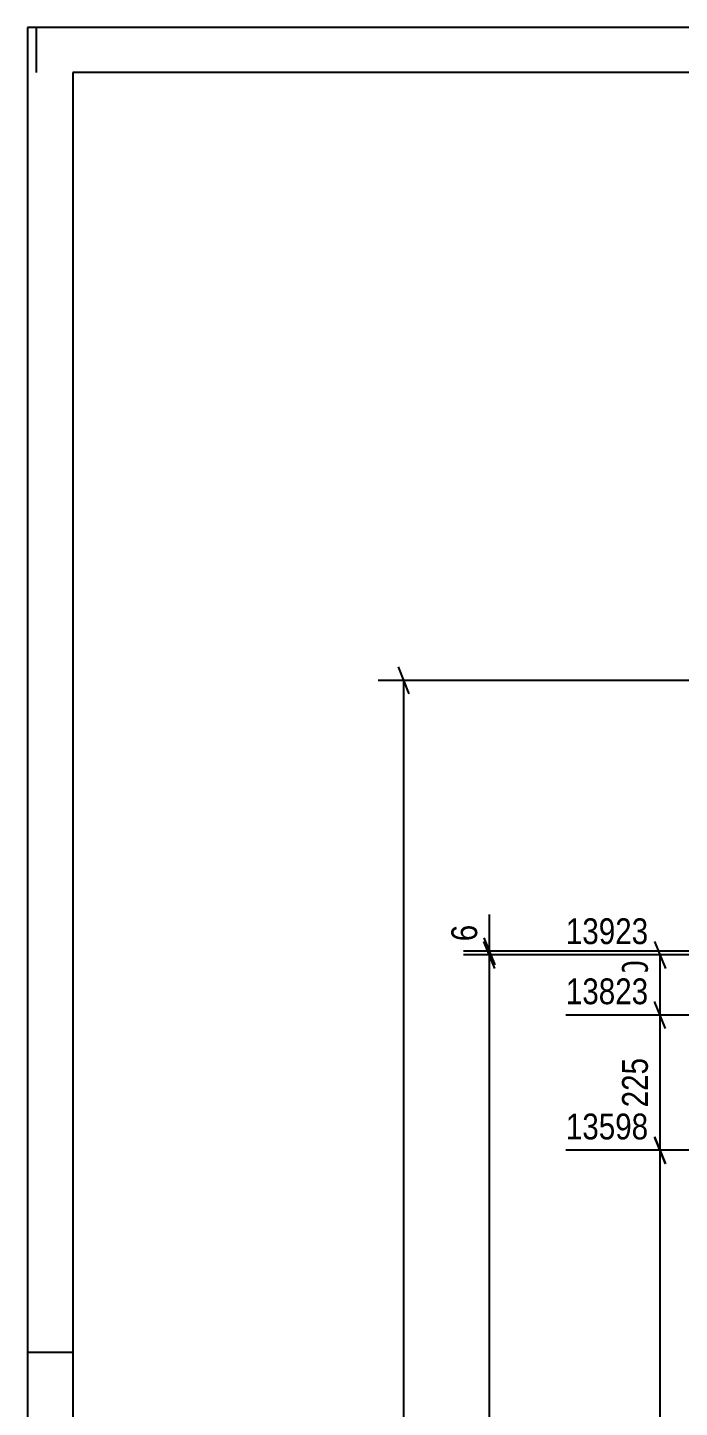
# Model space of a CAD drawing. Header units: millimetres. Extents: x 0 to 841, y 0 to 594.
# Drawn here: x 0 to 72.2, y 440.9 to 594 of the extents above; entities that cross this region are included whole.
import ezdxf

# ---------------------------------------------------------------- set-up
doc = ezdxf.new("R2010")
doc.units = ezdxf.units.MM
doc.styles.add('Arial Narrow', font='ARIALN.TTF', dxfattribs={"height": 0.2})

# ---------------------------------------------------------------- blocks, each defined once
blk = doc.blocks.new('Unknown-284869603-1134')
at = {"color": 5, "linetype": 'Continuous'}
for p, q in [((841, 594), (0, 594)), ((0, 594), (0, 0)), ((1, 589), (1, 594)), ((836, 589), (5, 589)), ((5, 589), (5, 5)), ((5, 447), (0, 447))]:
    blk.add_line(p, q, dxfattribs=at)
blk = doc.blocks.new('StraightDimension-284869603-5446 - 5027')
at = {"color": 7, "linetype": 'Continuous'}
for p, q in [((70.7, 467.93), (69.5, 470.93)), ((83.89, 469.43), (59.66, 469.43)), ((70.1, 280.1), (70.1, 469.43))]:
    blk.add_line(p, q, dxfattribs=at)
at = {"color": 0, "linetype": 'Continuous'}
blk.add_wipeout([(69.4, 470.03), (69.4, 474.23), (59.06, 474.23), (59.06, 470.03)], dxfattribs=at)
at = {"color": 3, "linetype": 'Continuous', "style": 'Arial Narrow'}
blk.add_text('13598', height=2.863, dxfattribs=at).set_placement((59.66, 470.63))
blk = doc.blocks.new('StraightDimension-284869603-5428 - 5027')
at = {"color": 7, "linetype": 'Continuous'}
for p, q in [((69.5, 492.6), (70.7, 489.6)), ((157.22, 491.1), (59.66, 491.1)), ((70.1, 484.43), (70.1, 491.1)), ((70.7, 482.93), (69.5, 485.93)), ((80.56, 484.43), (59.66, 484.43))]:
    blk.add_line(p, q, dxfattribs=at)
at = {"color": 0}
blk.add_wipeout([(69.35, 491.11), (65.15, 491.11), (65.15, 484.42), (69.35, 484.42)], dxfattribs=at)
at = {"color": 3, "style": 'Arial Narrow'}
blk.add_text('100', height=2.863, rotation=90.0002, dxfattribs=at).set_placement((68.75, 485.02))
at = {"color": 0, "linetype": 'Continuous'}
blk.add_wipeout([(69.4, 491.7), (69.4, 495.9), (59.06, 495.9), (59.06, 491.7)], dxfattribs=at)
at = {"color": 3, "linetype": 'Continuous', "style": 'Arial Narrow'}
blk.add_text('13923', height=2.863, dxfattribs=at).set_placement((59.66, 492.3))
blk = doc.blocks.new('StraightDimension-284869603-5437 - 5027')
at = {"color": 7, "linetype": 'Continuous'}
for p, q in [((70.7, 482.93), (69.5, 485.93)), ((80.56, 484.43), (59.66, 484.43)), ((70.1, 469.43), (70.1, 484.43)), ((69.5, 470.93), (70.7, 467.93)), ((83.89, 469.43), (59.66, 469.43))]:
    blk.add_line(p, q, dxfattribs=at)
at = {"color": 0, "linetype": 'Continuous'}
blk.add_wipeout([(69.4, 485.03), (69.4, 489.23), (59.06, 489.23), (59.06, 485.03)], dxfattribs=at)
at = {"color": 0}
blk.add_wipeout([(69.35, 480.27), (65.15, 480.27), (65.15, 473.59), (69.35, 473.59)], dxfattribs=at)
at = {"color": 3, "linetype": 'Continuous', "style": 'Arial Narrow'}
blk.add_text('13823', height=2.863, dxfattribs=at).set_placement((59.66, 485.63))
at = {"color": 3, "style": 'Arial Narrow'}
blk.add_text('225', height=2.863, rotation=90.0002, dxfattribs=at).set_placement((68.75, 474.19))
blk = doc.blocks.new('StraightDimension-284869603-5473 - 5027')
at = {"color": 7, "linetype": 'Continuous'}
for p, q in [((157.56, 491.5), (48.33, 491.5)), ((50.58, 493), (51.78, 490)), ((51.78, 489.6), (50.58, 492.6)), ((51.18, 491.1), (51.18, 491.5)), ((157.22, 491.1), (48.33, 491.1))]:
    blk.add_line(p, q, dxfattribs=at)
at = {"color": 0}
blk.add_wipeout([(50.43, 495.05), (46.23, 495.05), (46.23, 492.02), (50.43, 492.02)], dxfattribs=at)
at = {"color": 7, "linetype": 'Continuous'}
blk.add_line((51.18, 491.5), (51.18, 495.58), dxfattribs=at)
blk.add_line((51.18, 491.5), (51.18, 495.58), dxfattribs=at)
at = {"color": 3, "style": 'Arial Narrow'}
blk.add_text('6', height=2.86, rotation=90.0002, dxfattribs=at).set_placement((49.83, 492.62))
blk = doc.blocks.new('StraightDimension-284869603-5483 - 5027')
at = {"color": 7, "linetype": 'Continuous'}
for p, q in [((51.78, 489.6), (50.58, 492.6)), ((157.22, 491.1), (48.33, 491.1)), ((51.18, 203.84), (51.18, 491.1))]:
    blk.add_line(p, q, dxfattribs=at)
blk = doc.blocks.new('StraightDimension-284869603-10608 - 5027')
at = {"color": 7, "linetype": 'Continuous'}
for p, q in [((42.3, 520.06), (41.1, 523.06)), ((163.89, 521.56), (38.85, 521.56)), ((41.7, 202.18), (41.7, 521.56))]:
    blk.add_line(p, q, dxfattribs=at)

msp = doc.modelspace()

# ---------------------------------------------------------------- block references
msp.add_blockref('Unknown-284869603-1134', (0, 0))

# ---------------------------------------------------------------- next in the draw order: block references
for name in ['StraightDimension-284869603-5428 - 5027', 'StraightDimension-284869603-5446 - 5027']:
    msp.add_blockref(name, (0, 0))

# ---------------------------------------------------------------- next in the draw order: block references
msp.add_blockref('StraightDimension-284869603-5437 - 5027', (0, 0))

# ---------------------------------------------------------------- next in the draw order: block references
msp.add_blockref('StraightDimension-284869603-5473 - 5027', (0, 0))

# ---------------------------------------------------------------- next in the draw order: block references
msp.add_blockref('StraightDimension-284869603-5483 - 5027', (0, 0))

# ---------------------------------------------------------------- next in the draw order: block references
msp.add_blockref('StraightDimension-284869603-10608 - 5027', (0, 0))

doc.saveas('drawing.dxf')
